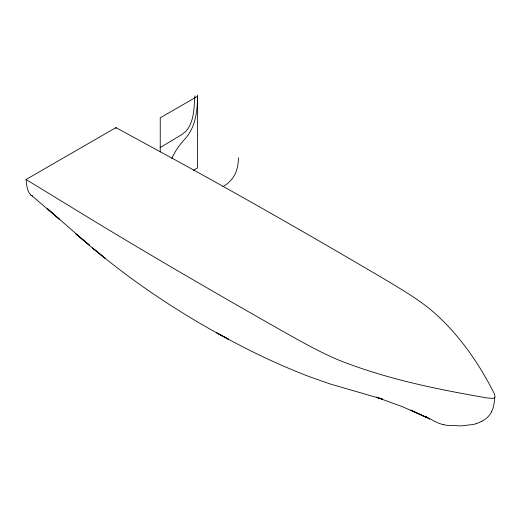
<?xml version="1.0" encoding="UTF-8"?>
<svg xmlns="http://www.w3.org/2000/svg" width="521" height="521" viewBox="0 0 521 521"><rect width="100%" height="100%" fill="white"/><g stroke="black" fill="none" stroke-linecap="round" stroke-linejoin="round"><path stroke-width="0.78" d="M197.57 95.017C197.55 110.081 195.831 126.616 185.45 138.41C179.947 144.402 174.984 150.966 171.806 158.514M194.887 95.825C194.059 107.066 194.248 119.511 187.625 129.201A13.038 7.528 -60 0 1 185.756 131.409L181.536 134.77L160.058 147.645M115.896 128.596L115.975 127.593L146.088 144.07C226.72 187.612 306.309 233.069 385.234 279.621C400.265 288.634 415.419 297.582 429.219 308.439C456.819 331.343 478.148 361.607 494.182 393.433A57.167 33.005 0 0 1 494.559 394.566L494.839 395.713A18.697 10.791 0 0 1 494.95 396.592L494.95 396.735A6.493 3.751 0 0 1 494.839 397.543M494.826 397.543L493.621 398.233A6.493 3.751 0 0 1 492.234 398.298L491.98 398.305A18.697 10.791 0 0 1 490.456 398.239L488.477 398.077A57.167 33.005 0 0 1 486.51 397.862C435.992 389.076 385.065 378.76 337.334 359.529C316.273 350.425 296.384 338.884 276.417 327.644C207.234 288.328 138.417 248.348 70.609 206.694L26.05 179.504L115.975 127.593M222.858 186.551C228.634 183.509 233.33 178.521 235.805 172.458A55.233 31.892 60 0 0 238.39 157.772M193.343 170.289L197.57 167.847L197.57 96.268L160.24 117.824L160.24 151.989M481.834 421.372L476.187 423.684M443.599 424.674L445.904 425.136A89.443 51.638 60 0 0 447.37 425.364L461.469 425.891L473.224 424.472A117.915 68.075 60 0 0 476.187 423.684M376.436 397.191L382.616 399.19L329.871 383.886L310.952 377.23C278.442 365 247.13 349.773 216.795 332.893L228.563 339.308C180.299 313.57 134.483 283.131 92.536 247.996L105.665 258.631L91.019 246.863L47.196 208.465L59.387 219.263L31.657 195.538M376.377 397.191L402.759 406.855L426.66 417.36L410.802 410.138L429.812 419.171M428.926 418.22L434.058 421.033A58.365 33.696 60 0 0 443.612 424.745M428.496 417.979L426.784 416.995M425.924 416.5L426.354 416.748M75.441 233.564L89.716 245.398L76.782 234.678M30.648 194.821C26.832 190.777 26.701 184.721 26.05 179.504M32.536 195.948A18.255 10.544 -60 0 1 30.557 194.958M494.455 398.024A45.379 26.2 60 0 1 491.629 411.512M491.778 411.681A63.21 36.496 60 0 1 481.762 421.235"/></g></svg>
